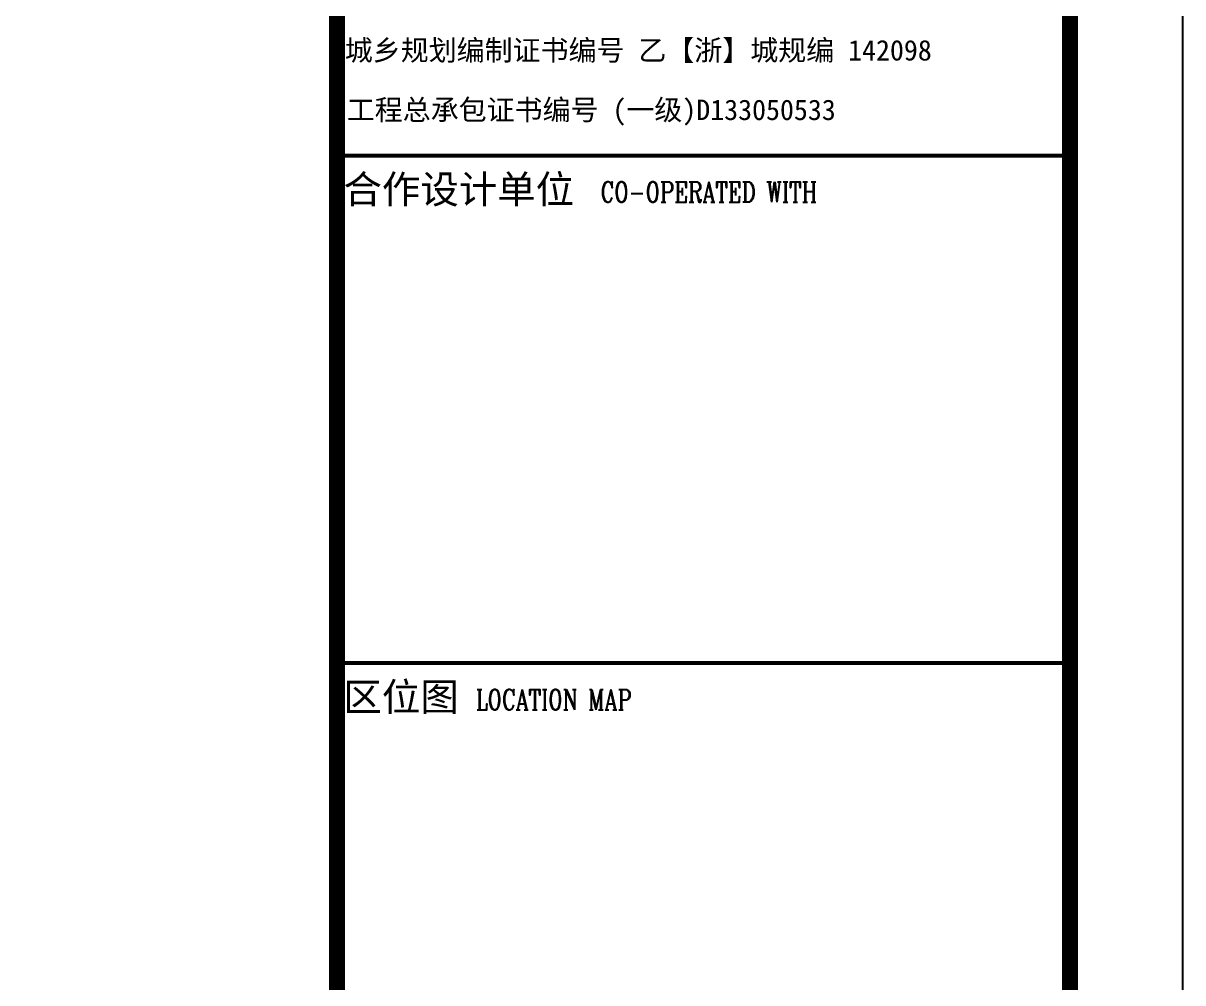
# Model space of a CAD drawing. Extents: x -138012 to 2129925, y -311560 to 0.
# Drawn here: x 13254 to 23536, y -205148 to -196640 of the extents above; entities that cross this region are included whole.
import ezdxf

# ---------------------------------------------------------------- set-up
doc = ezdxf.new("R2010")
doc.units = 0
doc.header["$LTSCALE"] = 1000
doc.header["$MEASUREMENT"] = 0
doc.layers.get('0').update_dxf_attribs({"linetype": 'CONTINUOUS'})
doc.layers.add('TEXT', color=7, linetype='CONTINUOUS')
doc.layers.add('图框', color=4, linetype='CONTINUOUS')
doc.styles.add('iIcon2', font='')
doc.styles.add('MIMI-TKWZ', font='romanc.shx', dxfattribs={"width": 0.75, "oblique": 15, "bigfont": 'bigfont.shx'})
doc.styles.get('iIcon2').set_extended_font_data('SimSun')

# ---------------------------------------------------------------- blocks, each defined once
blk = doc.blocks.new('564563')
at = {"layer": '图框', "const_width": 140}
blk.add_lwpolyline([(196067, -136041), (189567, -136041), (189567, -193441), (196067, -193441)], close=True, dxfattribs=at)
at = {"layer": '图框', "const_width": 35}
for points in [[(189567, -144941), (196067, -144941)], [(189567, -149441), (196067, -149441)]]:
    blk.add_lwpolyline(points, dxfattribs=at)
at = {"layer": '图框', "style": 'iIcon2'}
for s, height, p in [('城乡规划编制证书编号 乙【浙】城规编 142098', 181.8, (189636, -144098)), ('工程总承包证书编号 (一级)D133050533', 181.8, (189654, -144626)), ('合作设计单位', 250, (189624, -145365)), ('区位图 ', 250, (189624, -149865))]:
    blk.add_text(s, height=height, dxfattribs=at).set_placement(p)
at = {"layer": '图框', "style": 'MIMI-TKWZ', "width": 0.75}
for s, p in [('CO-OPERATED WITH', (191904, -145354)), ('LOCATION MAP', (190798, -149854))]:
    blk.add_text(s, height=180, dxfattribs=at).set_placement(p)

msp = doc.modelspace()

# ---------------------------------------------------------------- linework, layer by layer
msp.add_lwpolyline([(-60563.781, -247314.32), (23536.219, -247314.32), (23536.219, -187914.32), (-60563.781, -187914.32)], close=True)
at = {"const_width": 80}
msp.add_lwpolyline([(-58063.781, -246314.32), (22536.219, -246314.32), (22536.219, -188914.32), (-58063.781, -188914.32)], close=True, dxfattribs=at)

# ---------------------------------------------------------------- block references
at = {"layer": 'TEXT'}
msp.add_blockref('564563', (-173530.564, -52872.871), dxfattribs=at)

doc.saveas('drawing.dxf')
